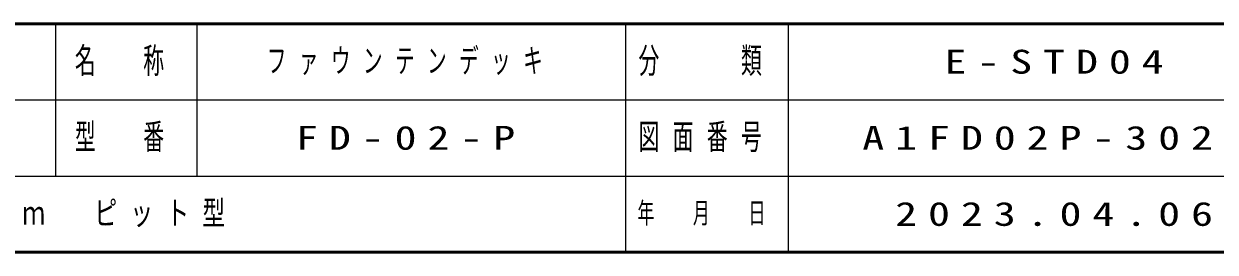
# Model space of a CAD drawing. Units: millimetres on the paper. Extents: x -385 to 0, y -594 to 267.
# Drawn here: x -190.4 to -80.7, y -297 to -276 of the extents above; entities that cross this region are included whole.
import ezdxf

# ---------------------------------------------------------------- set-up
doc = ezdxf.new("R2010")
doc.units = ezdxf.units.MM
doc.layers.add('LY_3', color=7, linetype='Continuous', lineweight=13)
doc.layers.add('LY_4', color=7, linetype='Continuous')
doc.styles.add('ＭＳ ゴシック', font='')
doc.styles.get('ＭＳ ゴシック').set_extended_font_data('MS Gothic')

msp = doc.modelspace()

# ---------------------------------------------------------------- linework, layer by layer
at = {"layer": 'LY_3', "lineweight": 50}
for p, q in [((-385, -276), (0, -276)), ((-385, -297), (0, -297))]:
    msp.add_line(p, q, dxfattribs=at)
at = {"layer": 'LY_3', "color": 211, "lineweight": 25}
for p, q in [((-187.5, -276), (-187.5, -290)), ((-135, -276), (-135, -297)), ((-187.5, -283), (-70, -283)), ((-242.5, -290), (0, -290))]:
    msp.add_line(p, q, dxfattribs=at)
at = {"layer": 'LY_3'}
for p, q in [((-174.5, -276), (-174.5, -290)), ((-120, -276), (-120, -297)), ((-242.5, -283), (-187.5, -283))]:
    msp.add_line(p, q, dxfattribs=at)

# ---------------------------------------------------------------- texts
at = {"layer": 'LY_3', "color": 4, "attachment_point": 5, "style": 'ＭＳ ゴシック'}
for s, insert, char_height in [('\\T1.64;\\W0.6;名\u3000称', (-181, -279.5), 2.346), ('\\T1.64;\\W0.6;分\u3000\u3000類', (-127.5, -279.5), 2.346), ('\\T1.64;\\W0.6;型\u3000番', (-181, -286.5), 2.346), ('\\T1.64;\\W0.6;図面番号', (-127.5, -286.5), 2.346), ('\\T1.64;\\W0.6;年\u3000月\u3000日', (-127.5, -293.5), 1.906)]:
    msp.add_mtext(s, dxfattribs=dict(at, insert=insert, char_height=char_height))
at = {"layer": 'LY_4', "char_height": 2.199, "style": 'ＭＳ ゴシック'}
for s, insert, attachment_point in [('\\T1.64;\\W0.6;ファウンテンデッキ', (-154.75, -279.5), 5), ('\\T1.5;\\W1.35;E-STD04', (-95, -279.5), 5), ('\\T1.5;\\W1.35;FD-02-P', (-154.75, -286.5), 5), ('\\T1.5;\\W1.35;A1FD02P-302B', (-95, -286.5), 5), ('\\T1.58;\\W0.7;4ｍ×4ｍ\u3000ピット型', (-200.5, -293.5), 4), ('\\T1.5;\\W1.35;2023.04.06', (-95, -293.5), 5)]:
    msp.add_mtext(s, dxfattribs=dict(at, insert=insert, attachment_point=attachment_point))

doc.saveas('drawing.dxf')
